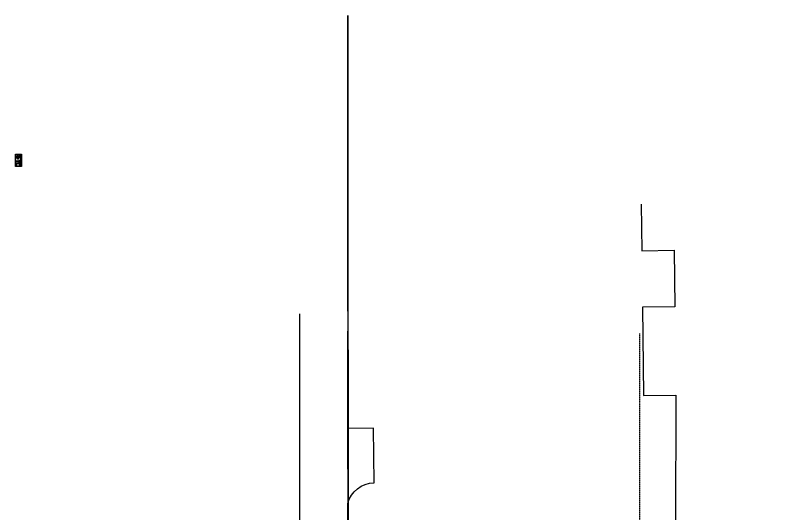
# Model space of a CAD drawing. Header units: millimetres. Extents: x -378801 to -302223, y -36469 to 154078.
# Drawn here: x -378801 to -339168, y 42654 to 68245 of the extents above; entities that cross this region are included whole.
import ezdxf

# ---------------------------------------------------------------- set-up
doc = ezdxf.new("R2010")
doc.units = ezdxf.units.MM
doc.linetypes.add('HIDDEN2', pattern=[0.1875, 0.125, -0.0625])
doc.linetypes.add('STRICHLINIE', pattern=[0.75, 0.5, -0.25])
for name, color, linetype in [('01-BFL-G00-L01-M0', 10, 'Continuous'), ('02-TWB-G00-L01-M0', 5, 'Continuous'), ('09-SYM-G00-L01-GEHSTEIG', 8, 'Continuous')]:
    doc.layers.add(name, color=color, linetype=linetype)
doc.layers.add('09-VER-G00-L01-GEBÄUDE', color=5, linetype='Continuous', plot=False)
doc.layers.add('09-VER-G00-L01-GRUNDSTÜCKSGRENZE', color=161, linetype='Continuous', lineweight=25)

# ---------------------------------------------------------------- blocks, each defined once
blk = doc.blocks.new('9809550')
at = {"color": 18, "lineweight": 30, "true_color": 0x000000}
for points in [[(423922, 99169), (423957, 99169), (423957, 99203), (423985, 99215), (424034, 99215), (424054, 99178)], [(424040, 99171), (424025, 99197), (424000, 99197), (424026, 99150), (424026, 99111), (424070, 99111), (424070, 99092), (424007, 99092), (424007, 99132), (423975, 99113), (423975, 99067), (423957, 99067), (423957, 99122), (423991, 99142), (423975, 99169), (423975, 99150), (423922, 99150)]]:
    blk.add_lwpolyline(points, dxfattribs=at)
blk.add_circle((423964, 99226), 18.1, dxfattribs=at)
for centre, radius, start, end in [((423922, 99160), 9.27, 89.9849, 270.0151), ((424048, 99173), 7.96, 195.7299, 41.4005)]:
    blk.add_arc(centre, radius, start, end, dxfattribs=at)
blk = doc.blocks.new('RIVO-SIBEL-ARR-down')
h = blk.add_hatch(color=100)
h.paths.add_polyline_path([(3686.7, 1956.5), (3686.7, 1947.6), (3704.4, 1947.6), (3704.4, 1956.5)])
h.paths.add_polyline_path([(3693.7, 1955.8), (3694.4, 1955.8), (3694.4, 1951.5), (3695.7, 1951.5), (3694, 1949.3), (3692.3, 1951.5), (3693.7, 1951.5)], flags=16)
h.paths.add_polyline_path([(3690.6, 1955.2), (3690.6, 1949.9), (3687.4, 1949.9), (3687.4, 1955.2)], flags=16)
h.paths.add_polyline_path([(3687.9, 1952.6, -1), (3687.5, 1952.6, -1)], flags=0)
h.paths.add_polyline_path([(3697.8, 1953.1), (3699.1, 1953.1), (3699.1, 1954.4), (3699.7, 1954.6, -0.535619), (3698.7, 1955.2, -1), (3700.1, 1955.2, -0.302406), (3699.7, 1954.6), (3700.2, 1954.8), (3702.1, 1954.8), (3702.8, 1953.4, -1.25347), (3702.3, 1953.1), (3701.7, 1954.1), (3700.8, 1954.1), (3701.8, 1952.4), (3701.8, 1950.8), (3703.4, 1950.8), (3703.4, 1950.1), (3701.1, 1950.1), (3701.1, 1951.6), (3699.8, 1950.9), (3699.8, 1949.2), (3699.1, 1949.2), (3699.1, 1951.3), (3700.4, 1952), (3699.8, 1953.1), (3699.8, 1952.3), (3697.8, 1952.3, -1)], flags=16)
h.paths.add_polyline_path([(3703.4, 1949), (3703.4, 1948.1), (3687.4, 1948.1), (3687.4, 1949)], flags=16)
h = blk.add_hatch(color=7)
h.paths.add_polyline_path([(3690.6, 1955.2), (3687.4, 1955.2), (3687.4, 1949.9), (3690.6, 1949.9)])
h.paths.add_polyline_path([(3687.9, 1952.6, -1), (3687.5, 1952.6, -1)], flags=16)
h.paths.add_polyline_path([(3703.4, 1948.1), (3703.4, 1949), (3687.4, 1949), (3687.4, 1948.1)])
blk.add_hatch(color=256).paths.add_polyline_path([(3693.7, 1951.5), (3692.3, 1951.5), (3694, 1949.3), (3695.7, 1951.5), (3694.4, 1951.5), (3694.4, 1955.8), (3693.7, 1955.8)])
h = blk.add_hatch(color=256)
h.paths.add_polyline_path([(3700.8, 1954.1), (3701.7, 1954.1), (3702.3, 1953.1, 1.25347), (3702.8, 1953.4), (3702.1, 1954.8), (3700.2, 1954.8), (3699.1, 1954.4), (3699.1, 1953.1), (3697.8, 1953.1, 1), (3697.8, 1952.3), (3699.8, 1952.3), (3699.8, 1953.1), (3700.4, 1952), (3699.1, 1951.3), (3699.1, 1949.2), (3699.8, 1949.2), (3699.8, 1950.9), (3701.1, 1951.6), (3701.1, 1950.1), (3703.4, 1950.1), (3703.4, 1950.8), (3701.8, 1950.8), (3701.8, 1952.4)])
h.paths.add_polyline_path([(3698.7, 1955.2, 1), (3700.1, 1955.2, 1)])
blk.add_lwpolyline([(3686.7, 1956.5), (3704.4, 1956.5), (3704.4, 1947.6), (3686.7, 1947.6)], close=True)
at = {"color": 18, "lineweight": 30, "true_color": 0x000000}
for points in [[(3690.6, 1955.2), (3687.4, 1955.2), (3687.4, 1949.9), (3690.6, 1949.9)], [(3703.4, 1949), (3687.4, 1949), (3687.4, 1948.1), (3703.4, 1948.1)]]:
    blk.add_lwpolyline(points, close=True, dxfattribs=at)
blk.add_lwpolyline([(3693.7, 1955.8), (3693.7, 1951.5), (3692.3, 1951.5), (3694, 1949.3), (3695.7, 1951.5), (3694.4, 1951.5), (3694.4, 1955.8), (3693.7, 1955.8)], dxfattribs=at)
blk.add_circle((3687.7, 1952.6), 0.19, dxfattribs=at)
at = {"xscale": 0.0381026673526157, "yscale": 0.0381026673526157, "zscale": 0.0381026673526157}
blk.add_blockref('9809550', (-12454.8, -1825.5), dxfattribs=at)

msp = doc.modelspace()

# ---------------------------------------------------------------- linework, layer by layer
at = {"layer": '01-BFL-G00-L01-M0', "color": 251, "linetype": 'HIDDEN2', "ltscale": 3, "true_color": 0x636466}
msp.add_lwpolyline([(-361722.5033, 68245.0895), (-361697.3705, 37963.3866), (-361697.2627, 37833.3866), (-361751.0011, 19752.2959), (-361770.7692, -12943.2543)], dxfattribs=at)
at = {"layer": '01-BFL-G00-L01-M0', "color": 251, "linetype": 'STRICHLINIE', "true_color": 0x636466}
msp.add_lwpolyline([(-319416.5237, 51712.0812), (-319485.1443, 38295.6762), (-319500.6709, 36101.7077), (-346703.3408, 35976.1342), (-346697.3757, 37975.8361), (-346708.941, 51910.465)], dxfattribs=at)
at = {"layer": '02-TWB-G00-L01-M0', "color": 251, "true_color": 0x636466}
msp.add_lwpolyline([(-346637.2192, 58545.8572), (-346610.9418, 56157.1736), (-344943.5007, 56180.4149), (-344912.9461, 53269.7334), (-346570.8328, 53249.444), (-346519.29, 48712.4909), (-344861.4033, 48732.7804), (-344881.4505, 41987.5917), (-346724.1207, 41973.649), (-346702.4255, 37980.1981), (-361697.2627, 37833.3866), (-361722.5033, 68245.0895)], dxfattribs=at)
at = {"layer": '09-SYM-G00-L01-GEHSTEIG', "color": 251, "true_color": 0x636466}
msp.add_lwpolyline([(-364162.8804, -14885.902), (-364145.0683, 1014.3122), (-364154.6018, 19789.9957), (-364176.5347, 37815.7539), (-364180.5173, 52909.8533)], dxfattribs=at)
at = {"layer": '09-VER-G00-L01-GEBÄUDE', "color": 251, "ltscale": 1, "true_color": 0x636466}
msp.add_lwpolyline([(-354157.175, 37928.2582), (-361697.5136, 37901.4452), (-361716.9338, 43168.3054, -0.3395941024), (-360363.2845, 44236.5045), (-360394.8471, 47043.2351), (-361721.1565, 47027.0035), (-361717.4186, 52019.559)], format="xyb", dxfattribs=at)
at = {"layer": '09-VER-G00-L01-GRUNDSTÜCKSGRENZE', "color": 251, "ltscale": 0.2, "true_color": 0x636466}
msp.add_lwpolyline([(-361697.2627, 37833.3866), (-361709.0366, 52019.498)], dxfattribs=at)

# ---------------------------------------------------------------- block references
at = {"xscale": 35.63733977160123, "yscale": 35.63733977160123, "zscale": 35.63733977160123, "rotation": 89.82971289470699}
msp.add_blockref('RIVO-SIBEL-ARR-down', (-309468.5959, -71110.8972), dxfattribs=at)

doc.saveas('drawing.dxf')
